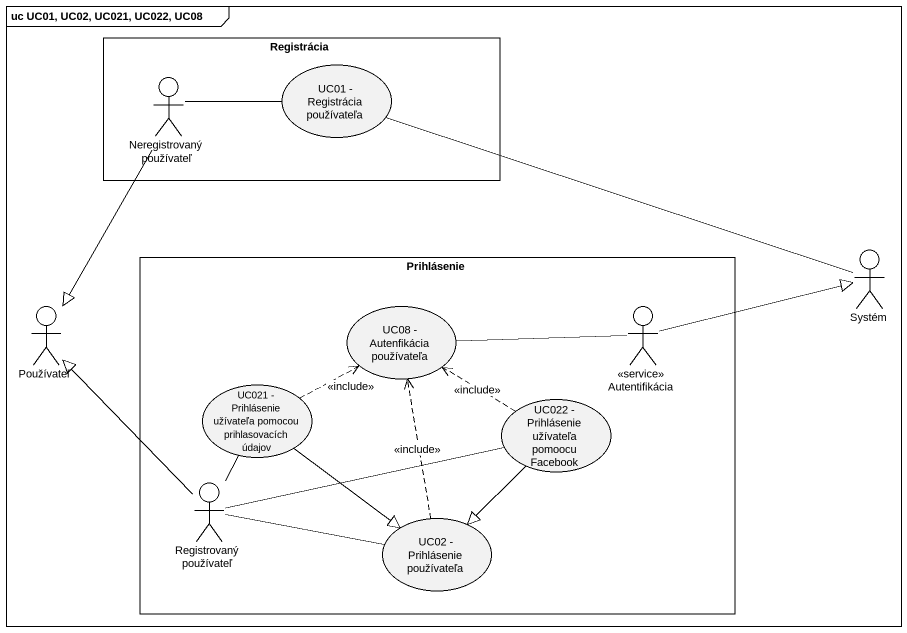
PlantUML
@startuml
mainframe uc UC01, UC02, UC021, UC022, UC08
rectangle Registrácia {
  usecase "UC01 - Registrácia používateľa" as UC01_Registrácia_používateľa
  actor "Neregistrovaný používateľ" as Neregistrovaný_používateľ
}
rectangle Prihlásenie {
  usecase "UC08 - Autenfikácia používateľa" as UC08_Autenfikácia
  actor "<<service>> Autentifikácia" as service_Autentifikácia
  usecase "UC021 - Prihlásenie užívateľa pomocou prihlasovacích údajov" as UC021_Prihlásenie_užívateľa
  usecase "UC022 - Prihlásenie užívateľa pomoocu Facebook" as UC022_Prihlásenie_užívateľa
  actor "Registrovaný používateľ" as Registrovaný_používateľ
  usecase "UC02 - Prihlásenie používateľa" as UC02_Prihlásenie_používateľa
}
actor Systém
actor Používateľ
UC01_Registrácia_používateľa -left- Neregistrovaný_používateľ
Neregistrovaný_používateľ --|> Používateľ
Systém -left- UC01_Registrácia_používateľa
UC08_Autenfikácia -right- service_Autentifikácia
service_Autentifikácia -right-|> Systém
UC021_Prihlásenie_užívateľa .right.> UC08_Autenfikácia : <<include>>
UC021_Prihlásenie_užívateľa --|> UC02_Prihlásenie_používateľa
UC022_Prihlásenie_užívateľa .up.> UC08_Autenfikácia : <<include>>
UC022_Prihlásenie_užívateľa --|> UC02_Prihlásenie_používateľa
Registrovaný_používateľ -up-|> Používateľ
Registrovaný_používateľ -up- UC021_Prihlásenie_užívateľa
Registrovaný_používateľ -right- UC022_Prihlásenie_užívateľa
UC02_Prihlásenie_používateľa .up.> UC08_Autenfikácia : <<include>>
UC02_Prihlásenie_používateľa -left- Registrovaný_používateľ
@enduml
